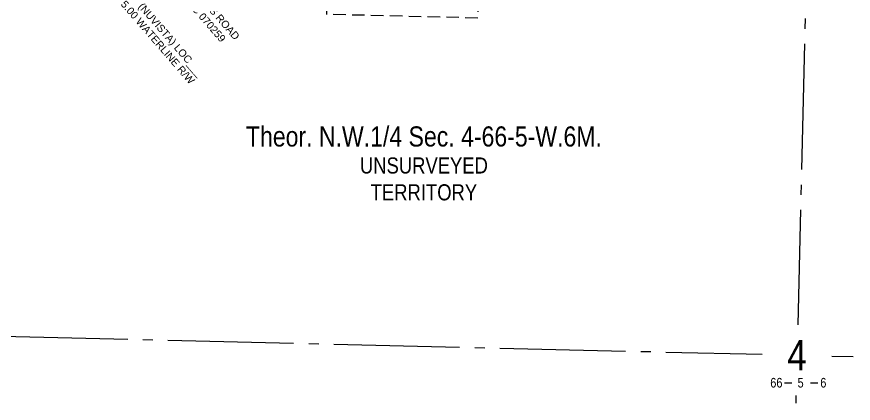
# Model space of a CAD drawing. Extents: x 380192 to 391966, y 6058532 to 6064394.
# Drawn here: x 390110 to 390941, y 6060840 to 6061224 of the extents above; entities that cross this region are included whole.
import ezdxf
from ezdxf.enums import TextEntityAlignment as Align

# ---------------------------------------------------------------- set-up
doc = ezdxf.new("R2010")
doc.units = 0
doc.header["$LTSCALE"] = 5
doc.linetypes.add('foc-ACCESSROAD', pattern=[3.75, 2.5, -1.25])
doc.linetypes.add('foc-QUARTERLINE', pattern=[33, 25, -3, 2, -3])
for name, color, linetype in [('10', 1, 'Continuous'), ('9', 3, 'Continuous'), ('C-SYMBOL', 7, 'Continuous'), ('F-WS', 190, 'foc-ACCESSROAD'), ('L-QSEC', 8, 'foc-QUARTERLINE'), ('L-SECLBL', 7, 'Continuous'), ('L-UNS-T', 3, 'Continuous')]:
    doc.layers.add(name, color=color, linetype=linetype)
doc.layers.add('C-AR-T', color=13, linetype='Continuous', lineweight=9)
doc.layers.add('F-AR-T', color=190, linetype='Continuous', lineweight=9)
doc.styles.add('175L', font='ARIALN.TTF', dxfattribs={"height": 20})
doc.styles.add('80L', font='ARIALN.TTF', dxfattribs={"height": 10})
doc.styles.add('A60', font='arial.ttf', dxfattribs={"height": 7.35})
doc.styles.add('SIMPLEX', font='ARIALN.TTF')

# ---------------------------------------------------------------- blocks, each defined once
blk = doc.blocks.new('L-SECLBL')
at = {"layer": '9', "color": 7}
for p, q in [((-5.08, -27.83), (-12.29, -27.83)), ((20.7, -27.83), (13.5, -27.83))]:
    blk.add_line(p, q, dxfattribs=at)
at = {"layer": '10', "color": 2, "style": 'SIMPLEX'}
blk.add_attdef('SEC', text='', height=30, dxfattribs=at).set_placement((0, 0), align=Align.MIDDLE)
at = {"layer": '10', "color": 5, "style": '80L'}
blk.add_attdef('TWP', text='', height=9.5, dxfattribs=at).set_placement((-14.43, -27.37), align=Align.MIDDLE_RIGHT)
blk.add_attdef('RGE', text='', height=9.5, dxfattribs=at).set_placement((3.62, -27.37), align=Align.MIDDLE_CENTER)
blk.add_attdef('MER', text='', height=9.5, dxfattribs=at).set_placement((23.17, -27.37), align=Align.MIDDLE_LEFT)

msp = doc.modelspace()

# ---------------------------------------------------------------- linework, layer by layer
at = {"layer": 'F-WS', "flags": 128}
msp.add_lwpolyline([(390570.01, 6061297.86), (390568.23, 6061222.89), (390418.3, 6061226.46), (390421.86, 6061376.39), (390571.8, 6061372.83), (390570.01, 6061297.86)], close=True, dxfattribs=at)
at = {"layer": 'L-QSEC'}
for p, q in [((390904.82, 6061692.13), (390886.13, 6060918.02)), ((390095.26, 6060906.94), (390850.91, 6060888.86)), ((390920.15, 6060887.2), (390941.37, 6060886.7)), ((390884.44, 6060848.07), (390884.26, 6060840.27))]:
    msp.add_line(p, q, dxfattribs=at)

# ---------------------------------------------------------------- block references
at = {"layer": 'L-SECLBL'}
msp.add_blockref('L-SECLBL', (390885.41, 6060888.04), dxfattribs=at).add_auto_attribs({'SEC': '4', 'TWP': '66', 'RGE': '5', 'MER': '6'})

# ---------------------------------------------------------------- texts
at = {"layer": 'C-AR-T', "insert": (390296.24, 6061168.91), "char_height": 7.35, "width": 105.5104, "attachment_point": 3, "rotation": 310.90428, "line_spacing_factor": 0.948, "style": 'A60', "bg_fill": 3, "box_fill_scale": 1.15, "bg_fill_color": 256, "bg_fill_true_color": 256, "bg_fill_transparency": 0}
msp.add_mtext('(NUVISTA) LOC___\\P5.00 WATERLINE R/W', dxfattribs=at)
at = {"layer": 'C-SYMBOL', "color": 3, "style": '175L'}
msp.add_text('Theor. N.W.1/4 Sec. 4-66-5-W.6M.', height=19.9921, dxfattribs=at).set_placement((390514.65, 6061089.25), align=Align.BOTTOM_CENTER)
at = {"layer": 'L-UNS-T', "color": 3, "insert": (390514.65, 6061062.99), "char_height": 15.9937, "attachment_point": 5, "style": '80L'}
msp.add_mtext_dynamic_manual_height_columns('UNSURVEYED TERRITORY', width=126.3637, gutter_width=47.48, heights=[0], dxfattribs=at)

# ---------------------------------------------------------------- next in the draw order: texts
at = {"layer": 'F-AR-T', "style": 'A60'}
for s, p in [('20.00 ACCESS ROAD', (390261.43, 6061280.61)), ('(CNRL) LOC 070259', (390252.47, 6061272.78))]:
    msp.add_text(s, height=7.35, rotation=311.12696, dxfattribs=at).set_placement(p, align=Align.MIDDLE_LEFT)

doc.saveas('drawing.dxf')
